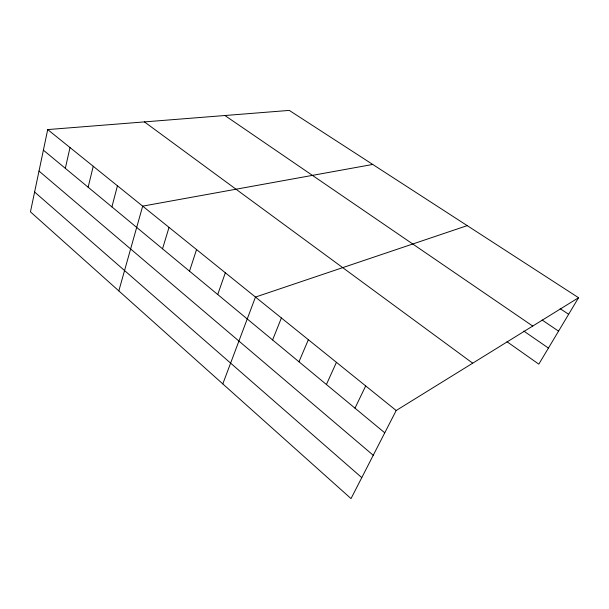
<?xml version="1.0" encoding="UTF-8"?>
<svg xmlns="http://www.w3.org/2000/svg" width="609" height="609" viewBox="0 0 609 609"><rect width="100%" height="100%" fill="white"/><g stroke="black" fill="none" stroke-linecap="round" stroke-linejoin="round"><path stroke-width="0.91" d="M47.708 129.58L30.45 211.856L351.028 498.596L396.193 410.512L578.55 297.717L289.275 110.404L47.708 129.58L396.193 410.512M65.323 168.328L70.012 147.561M88.145 187.222L93.238 166.28M111.911 206.9L117.438 185.791M118.824 290.896L142.673 206.139L372.738 164.445M162.534 248.815L169.02 227.378M189.521 271.157L196.547 249.561M217.725 294.512L225.33 272.771M222.795 383.898L255.468 297.07L467.217 225.627M272.604 339.951L281.396 317.967M298.973 361.792L308.36 339.708M326.416 384.507L336.434 362.34M354.986 408.167L365.689 385.923M578.55 297.717L538.813 364.159L506.954 341.695M560.158 308.664L568.646 314.274M542.101 319.999L558.567 331.129M224.896 115.512L532.73 326.059M523.77 331.045L548.427 348.082M144.424 121.899L472.706 363.185M43.391 150.164L384.759 432.816M39.006 171.06L373.241 455.273M34.606 192.025L361.784 477.623"/></g></svg>
